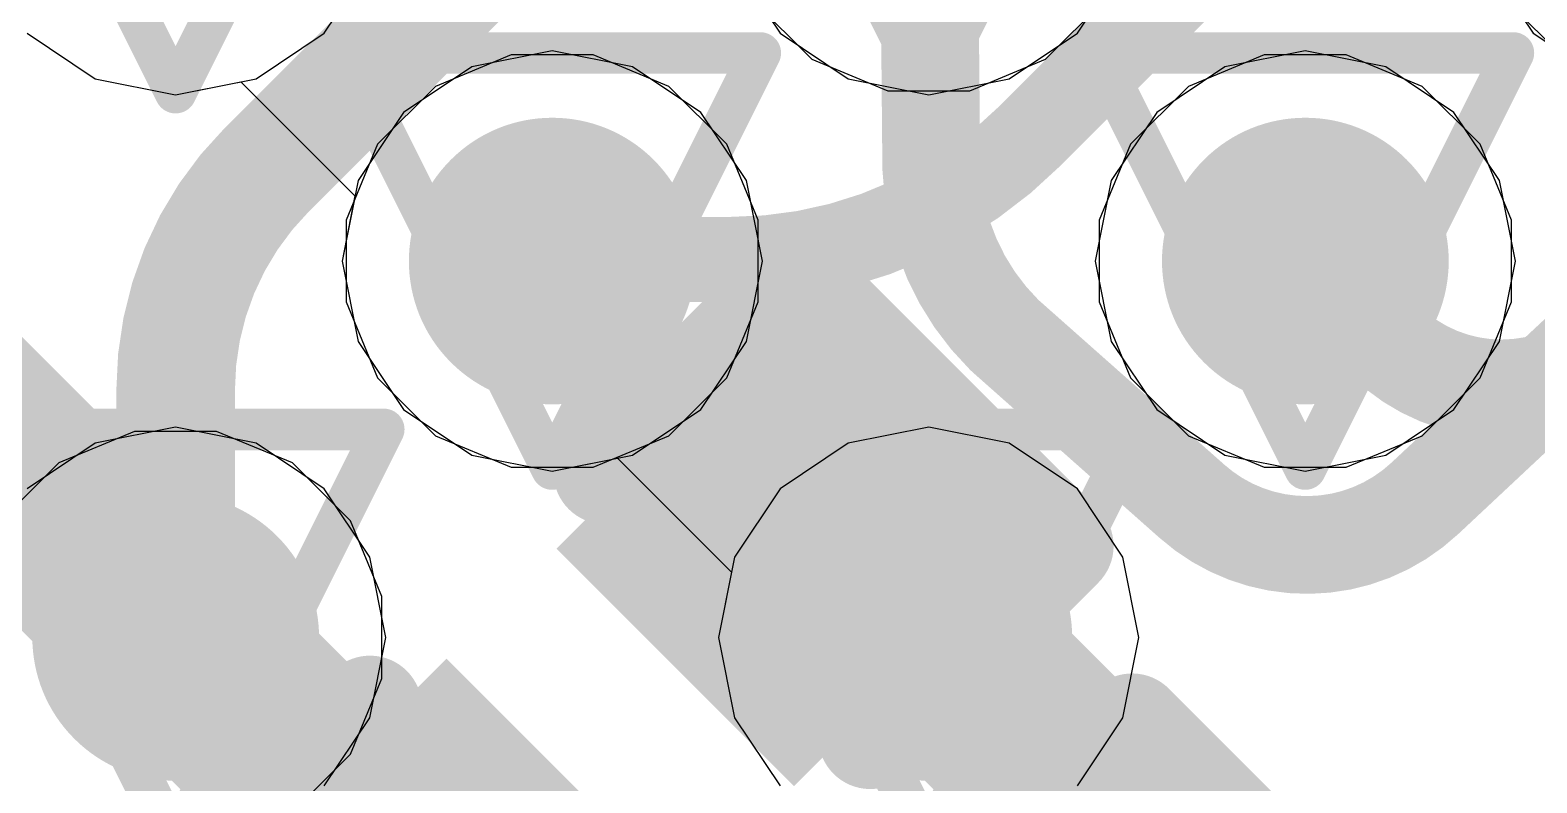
# Model space of a CAD drawing. Header units: inches. Extents: x -6 to 283, y -12 to 154.
# Drawn here: x 58.826 to 60.666, y 9.477 to 10.396 of the extents above; entities that cross this region are included whole.
import ezdxf

# ---------------------------------------------------------------- set-up
doc = ezdxf.new("R2010")
doc.units = ezdxf.units.IN
for name, color, linetype in [('Bottom Layer', 5, 'Continuous'), ('Bottom Overlay', 54, 'Continuous'), ('Bottom Paste', 16, 'Continuous'), ('Bottom Solder', 6, 'Continuous'), ('Drill Drawing', 1, 'Continuous'), ('GND-1', 16, 'Continuous'), ('GND-2', 90, 'Continuous'), ('GND-3', 216, 'Continuous'), ('GND-4', 54, 'Continuous'), ('PWR-1', 156, 'Continuous'), ('PWR-2', 130, 'Continuous'), ('Signal L1', 76, 'Continuous'), ('Signal L2', 6, 'Continuous'), ('Top Layer', 1, 'Continuous'), ('Top Paste', 8, 'Continuous'), ('Top Solder', 216, 'Continuous'), ('Via Holes', 16, 'Continuous')]:
    doc.layers.add(name, color=color, linetype=linetype)

# ---------------------------------------------------------------- blocks, each defined once
blk = doc.blocks.new('BGA_565_15_5_14_4__57')
at = {"layer": 'Top Layer'}
h = blk.add_hatch(color=1, dxfattribs=at)
edge = h.paths.add_edge_path()
edge.add_arc((-5.52500038, 2.9250005), 0.12499848, 0, 360)
h = blk.add_hatch(color=1, dxfattribs=at)
edge = h.paths.add_edge_path()
edge.add_arc((-4.87499914, 2.9250005), 0.12499848, 0, 360)
h = blk.add_hatch(color=1, dxfattribs=at)
edge = h.paths.add_edge_path()
edge.add_arc((-4.87499914, 2.27499926), 0.12499848, 0, 360)
h = blk.add_hatch(color=1, dxfattribs=at)
edge = h.paths.add_edge_path()
edge.add_arc((-4.22500044, 2.27499926), 0.12499848, 0, 360)
at = {"layer": 'Top Paste'}
h = blk.add_hatch(color=8, dxfattribs=at)
edge = h.paths.add_edge_path()
edge.add_arc((-5.52500038, 2.9250005), 0.12499848, 0, 360)
h = blk.add_hatch(color=8, dxfattribs=at)
edge = h.paths.add_edge_path()
edge.add_arc((-4.87499914, 2.9250005), 0.12499848, 0, 360)
h = blk.add_hatch(color=8, dxfattribs=at)
edge = h.paths.add_edge_path()
edge.add_arc((-4.87499914, 2.27499926), 0.12499848, 0, 360)
h = blk.add_hatch(color=8, dxfattribs=at)
edge = h.paths.add_edge_path()
edge.add_arc((-4.22500044, 2.27499926), 0.12499848, 0, 360)
at = {"layer": 'Top Solder'}
h = blk.add_hatch(color=216, dxfattribs=at)
edge = h.paths.add_edge_path()
edge.add_arc((-5.52500038, 2.9250005), 0.17499838, 0, 360)
h = blk.add_hatch(color=216, dxfattribs=at)
edge = h.paths.add_edge_path()
edge.add_arc((-4.87499914, 2.9250005), 0.17499838, 0, 360)
h = blk.add_hatch(color=216, dxfattribs=at)
edge = h.paths.add_edge_path()
edge.add_arc((-4.87499914, 2.27499926), 0.17499838, 0, 360)
h = blk.add_hatch(color=216, dxfattribs=at)
edge = h.paths.add_edge_path()
edge.add_arc((-4.22500044, 2.27499926), 0.17499838, 0, 360)
blk = doc.blocks.new('C___0402_B_371')
at = {"layer": 'Bottom Solder'}
blk.add_hatch(color=6, dxfattribs=at).paths.add_polyline_path([(-0.18130012, 0.37749988), (-0.18130012, -0.37749988), (-0.7584998799999999, -0.37749988), (-0.7584998799999999, 0.37749988)])
at = {"layer": 'Bottom Overlay'}
for points in [[(-0.7874, -0.4064, 0.127, 0.127, 0), (-0.7874, 0.4064, 0.127, 0.127, 0)], [(-0.2794, -0.4064, 0.127, 0.127, 0), (-0.7874, -0.4064, 0.127, 0.127, 0)]]:
    blk.add_lwpolyline(points, format="xyseb", dxfattribs=at)
blk.add_lwpolyline([(-0.8191499999999999, -0.4064, 0.0635, 0.0635, 1), (-0.7556499999999999, -0.4064, 0.0635, 0.0635, 1)], format="xyseb", close=True, dxfattribs=at)
blk.add_lwpolyline([(-0.8191499999999999, -0.4064, 0.0635, 0.0635, 1), (-0.7556499999999999, -0.4064, 0.0635, 0.0635, 1)], format="xyseb", close=True, dxfattribs=at)
blk = doc.blocks.new('CAP_0201_B_377')
at = {"layer": 'Bottom Layer'}
for points in [[(-0.44999656, 0.1499997), (-0.14999716, 0.1499997), (-0.14999716, -0.1499997), (-0.44999656, -0.1499997)], [(0.14999716, 0.1499997), (0.44999656, 0.1499997), (0.44999656, -0.1499997), (0.14999716, -0.1499997)]]:
    blk.add_hatch(color=5, dxfattribs=at).paths.add_polyline_path(points)
at = {"layer": 'Bottom Paste'}
for points in [[(-0.44999656, 0.1499997), (-0.14999716, 0.1499997), (-0.14999716, -0.1499997), (-0.44999656, -0.1499997)], [(0.14999716, 0.1499997), (0.44999656, 0.1499997), (0.44999656, -0.1499997), (0.14999716, -0.1499997)]]:
    blk.add_hatch(color=16, dxfattribs=at).paths.add_polyline_path(points)
at = {"layer": 'Bottom Solder'}
for points in [[(-0.50499772, 0.20500086), (-0.094996, 0.20500086), (-0.094996, -0.20500086), (-0.50499772, -0.20500086)], [(0.094996, 0.20500086), (0.50499772, 0.20500086), (0.50499772, -0.20500086), (0.094996, -0.20500086)]]:
    blk.add_hatch(color=6, dxfattribs=at).paths.add_polyline_path(points)
at = {"layer": 'Bottom Overlay'}
for points in [[(-0.5334, -0.2286, 0.127, 0.127, 0), (-0.5334, 0.2286, 0.127, 0.127, 0)], [(-0.2032, 0.2286, 0.127, 0.127, 0), (-0.5334, 0.2286, 0.127, 0.127, 0)], [(0.5334, 0.2286, 0.127, 0.127, 0), (0.2032, 0.2286, 0.127, 0.127, 0)], [(0.5334, -0.2286, 0.127, 0.127, 0), (0.5334, 0.2286, 0.127, 0.127, 0)], [(-0.2032, -0.2286, 0.127, 0.127, 0), (-0.5334, -0.2286, 0.127, 0.127, 0)], [(0.5334, -0.2286, 0.127, 0.127, 0), (0.2032, -0.2286, 0.127, 0.127, 0)]]:
    blk.add_lwpolyline(points, format="xyseb", dxfattribs=at)
for points in [[(-0.5651499999999999, 0.2286, 0.0635, 0.0635, 1), (-0.5016499999999999, 0.2286, 0.0635, 0.0635, 1)], [(-0.5651499999999999, 0.2286, 0.0635, 0.0635, 1), (-0.5016499999999999, 0.2286, 0.0635, 0.0635, 1)], [(-0.23495, 0.2286, 0.0635, 0.0635, 1), (-0.17145, 0.2286, 0.0635, 0.0635, 1)], [(0.17145, 0.2286, 0.0635, 0.0635, 1), (0.23495, 0.2286, 0.0635, 0.0635, 1)], [(0.5016499999999999, 0.2286, 0.0635, 0.0635, 1), (0.5651499999999999, 0.2286, 0.0635, 0.0635, 1)], [(0.5016499999999999, 0.2286, 0.0635, 0.0635, 1), (0.5651499999999999, 0.2286, 0.0635, 0.0635, 1)], [(-0.5651499999999999, -0.2286, 0.0635, 0.0635, 1), (-0.5016499999999999, -0.2286, 0.0635, 0.0635, 1)], [(-0.5651499999999999, -0.2286, 0.0635, 0.0635, 1), (-0.5016499999999999, -0.2286, 0.0635, 0.0635, 1)], [(-0.23495, -0.2286, 0.0635, 0.0635, 1), (-0.17145, -0.2286, 0.0635, 0.0635, 1)], [(0.17145, -0.2286, 0.0635, 0.0635, 1), (0.23495, -0.2286, 0.0635, 0.0635, 1)], [(0.5016499999999999, -0.2286, 0.0635, 0.0635, 1), (0.5651499999999999, -0.2286, 0.0635, 0.0635, 1)], [(0.5016499999999999, -0.2286, 0.0635, 0.0635, 1), (0.5651499999999999, -0.2286, 0.0635, 0.0635, 1)]]:
    blk.add_lwpolyline(points, format="xyseb", close=True, dxfattribs=at)

msp = doc.modelspace()

# ---------------------------------------------------------------- hatches: boundary and pattern name
at = {"layer": 'Bottom Layer'}
h = msp.add_hatch(color=5, dxfattribs=at)
edge = h.paths.add_edge_path()
edge.add_arc((59.4636352, 10.11446034), 0.1499997, 0, 360)
h = msp.add_hatch(color=5, dxfattribs=at)
edge = h.paths.add_edge_path()
edge.add_arc((60.38287644, 10.11446034), 0.1499997, 0, 360)
h = msp.add_hatch(color=5, dxfattribs=at)
edge = h.paths.add_edge_path()
edge.add_arc((59.00401458, 9.65483972), 0.1499997, 0, 360)
h = msp.add_hatch(color=5, dxfattribs=at)
edge = h.paths.add_edge_path()
edge.add_arc((59.92325836, 9.65483972), 0.1499997, 0, 360)
at = {"layer": 'GND-1'}
h = msp.add_hatch(color=16, dxfattribs=at)
edge = h.paths.add_edge_path()
edge.add_arc((59.4636352, 10.11446034), 0.1499997, 0, 360)
h = msp.add_hatch(color=16, dxfattribs=at)
edge = h.paths.add_edge_path()
edge.add_arc((60.38287644, 10.11446034), 0.1499997, 0, 360)
h = msp.add_hatch(color=16, dxfattribs=at)
edge = h.paths.add_edge_path()
edge.add_arc((59.00401458, 9.65483972), 0.1499997, 0, 360)
h = msp.add_hatch(color=16, dxfattribs=at)
edge = h.paths.add_edge_path()
edge.add_arc((59.92325836, 9.65483972), 0.1499997, 0, 360)
at = {"layer": 'GND-2'}
h = msp.add_hatch(color=90, dxfattribs=at)
edge = h.paths.add_edge_path()
edge.add_arc((59.4636352, 10.11446034), 0.1499997, 0, 360)
h = msp.add_hatch(color=90, dxfattribs=at)
edge = h.paths.add_edge_path()
edge.add_arc((60.38287644, 10.11446034), 0.1499997, 0, 360)
h = msp.add_hatch(color=90, dxfattribs=at)
edge = h.paths.add_edge_path()
edge.add_arc((59.00401458, 9.65483972), 0.1499997, 0, 360)
h = msp.add_hatch(color=90, dxfattribs=at)
edge = h.paths.add_edge_path()
edge.add_arc((59.92325836, 9.65483972), 0.1499997, 0, 360)
at = {"layer": 'GND-3'}
h = msp.add_hatch(color=216, dxfattribs=at)
edge = h.paths.add_edge_path()
edge.add_arc((59.4636352, 10.11446034), 0.1499997, 0, 360)
h = msp.add_hatch(color=216, dxfattribs=at)
edge = h.paths.add_edge_path()
edge.add_arc((60.38287644, 10.11446034), 0.1499997, 0, 360)
h = msp.add_hatch(color=216, dxfattribs=at)
edge = h.paths.add_edge_path()
edge.add_arc((59.00401458, 9.65483972), 0.1499997, 0, 360)
h = msp.add_hatch(color=216, dxfattribs=at)
edge = h.paths.add_edge_path()
edge.add_arc((59.92325836, 9.65483972), 0.1499997, 0, 360)
at = {"layer": 'GND-4'}
h = msp.add_hatch(color=54, dxfattribs=at)
edge = h.paths.add_edge_path()
edge.add_arc((59.4636352, 10.11446034), 0.1499997, 0, 360)
h = msp.add_hatch(color=54, dxfattribs=at)
edge = h.paths.add_edge_path()
edge.add_arc((60.38287644, 10.11446034), 0.1499997, 0, 360)
h = msp.add_hatch(color=54, dxfattribs=at)
edge = h.paths.add_edge_path()
edge.add_arc((59.00401458, 9.65483972), 0.1499997, 0, 360)
h = msp.add_hatch(color=54, dxfattribs=at)
edge = h.paths.add_edge_path()
edge.add_arc((59.92325836, 9.65483972), 0.1499997, 0, 360)
at = {"layer": 'PWR-1'}
h = msp.add_hatch(color=156, dxfattribs=at)
edge = h.paths.add_edge_path()
edge.add_arc((59.4636352, 10.11446034), 0.1499997, 0, 360)
h = msp.add_hatch(color=156, dxfattribs=at)
edge = h.paths.add_edge_path()
edge.add_arc((60.38287644, 10.11446034), 0.1499997, 0, 360)
h = msp.add_hatch(color=156, dxfattribs=at)
edge = h.paths.add_edge_path()
edge.add_arc((59.00401458, 9.65483972), 0.1499997, 0, 360)
h = msp.add_hatch(color=156, dxfattribs=at)
edge = h.paths.add_edge_path()
edge.add_arc((59.92325836, 9.65483972), 0.1499997, 0, 360)
at = {"layer": 'PWR-2'}
h = msp.add_hatch(color=130, dxfattribs=at)
edge = h.paths.add_edge_path()
edge.add_arc((59.4636352, 10.11446034), 0.1499997, 0, 360)
h = msp.add_hatch(color=130, dxfattribs=at)
edge = h.paths.add_edge_path()
edge.add_arc((60.38287644, 10.11446034), 0.1499997, 0, 360)
h = msp.add_hatch(color=130, dxfattribs=at)
edge = h.paths.add_edge_path()
edge.add_arc((59.00401458, 9.65483972), 0.1499997, 0, 360)
h = msp.add_hatch(color=130, dxfattribs=at)
edge = h.paths.add_edge_path()
edge.add_arc((59.92325836, 9.65483972), 0.1499997, 0, 360)
at = {"layer": 'Signal L1'}
h = msp.add_hatch(color=76, dxfattribs=at)
edge = h.paths.add_edge_path()
edge.add_arc((59.4636352, 10.11446034), 0.1499997, 0, 360)
h = msp.add_hatch(color=76, dxfattribs=at)
edge = h.paths.add_edge_path()
edge.add_arc((60.38287644, 10.11446034), 0.1499997, 0, 360)
h = msp.add_hatch(color=76, dxfattribs=at)
edge = h.paths.add_edge_path()
edge.add_arc((59.00401458, 9.65483972), 0.1499997, 0, 360)
h = msp.add_hatch(color=76, dxfattribs=at)
edge = h.paths.add_edge_path()
edge.add_arc((59.92325836, 9.65483972), 0.1499997, 0, 360)
at = {"layer": 'Signal L2'}
h = msp.add_hatch(color=6, dxfattribs=at)
edge = h.paths.add_edge_path()
edge.add_arc((59.4636352, 10.11446034), 0.1499997, 0, 360)
h = msp.add_hatch(color=6, dxfattribs=at)
edge = h.paths.add_edge_path()
edge.add_arc((60.38287644, 10.11446034), 0.1499997, 0, 360)
h = msp.add_hatch(color=6, dxfattribs=at)
edge = h.paths.add_edge_path()
edge.add_arc((59.00401458, 9.65483972), 0.1499997, 0, 360)
h = msp.add_hatch(color=6, dxfattribs=at)
edge = h.paths.add_edge_path()
edge.add_arc((59.92325836, 9.65483972), 0.1499997, 0, 360)
at = {"layer": 'Top Layer'}
h = msp.add_hatch(color=1, dxfattribs=at)
edge = h.paths.add_edge_path()
edge.add_arc((59.4636352, 10.11446034), 0.1499997, 0, 360)
h = msp.add_hatch(color=1, dxfattribs=at)
edge = h.paths.add_edge_path()
edge.add_arc((60.38287644, 10.11446034), 0.1499997, 0, 360)
h = msp.add_hatch(color=1, dxfattribs=at)
edge = h.paths.add_edge_path()
edge.add_arc((59.00401458, 9.65483972), 0.1499997, 0, 360)
h = msp.add_hatch(color=1, dxfattribs=at)
edge = h.paths.add_edge_path()
edge.add_arc((59.92325836, 9.65483972), 0.1499997, 0, 360)
at = {"layer": 'Via Holes'}
h = msp.add_hatch(color=7, dxfattribs=at)
edge = h.paths.add_edge_path()
edge.add_arc((59.4636352, 10.11446034), 0.07499858, 0, 360)
h = msp.add_hatch(color=7, dxfattribs=at)
edge = h.paths.add_edge_path()
edge.add_arc((60.38287644, 10.11446034), 0.07499858, 0, 360)
h = msp.add_hatch(color=7, dxfattribs=at)
edge = h.paths.add_edge_path()
edge.add_arc((59.00401458, 9.65483972), 0.07499858, 0, 360)
h = msp.add_hatch(color=7, dxfattribs=at)
edge = h.paths.add_edge_path()
edge.add_arc((59.92325836, 9.65483972), 0.07499858, 0, 360)

# ---------------------------------------------------------------- linework, layer by layer
at = {"layer": 'Bottom Layer'}
for points in [[(59.11562726, 10.22625336, 0.14478, 0.14478, 0), (60.3101029, 11.420729, 0.14478, 0.14478, 0)], [(60.04738816, 10.2677468, 0.10414, 0.10414, 0), (60.74404666, 10.9644053, 0.10414, 0.10414, 0)], [(60.04738816, 10.2677468, 0.10414, 0.10414, -0.198912367379658), (59.68182881999999, 10.11632724, 0.10414, 0.10414, 0)], [(59.00403489999999, 9.95684572, 0.14478, 0.14478, -0.1987644589970463), (59.11547486, 10.22610096, 0.14478, 0.14478, 0)], [(59.11547486, 10.22610096, 0.14478, 0.14478, 0), (59.11562726, 10.22625336, 0.14478, 0.14478, 0)], [(59.11547486, 10.22610096, 0.14478, 0.14478, -0.0001414213649991803), (59.11562726, 10.22625336, 0.14478, 0.14478, 0)], [(59.4636352, 10.11446034, 0.10414, 0.10414, 0), (59.4655021, 10.11632724, 0.10414, 0.10414, 0)], [(59.4655021, 10.11632724, 0.10414, 0.10414, 0), (59.68182881999999, 10.11632724, 0.10414, 0.10414, 0)], [(59.00403489999999, 9.675180039999999, 0.14478, 0.14478, 0), (59.00403489999999, 9.95684572, 0.14478, 0.14478, 0)], [(59.00403489999999, 9.65486004, 0.2032, 0.2032, 0), (59.42886005999999, 9.23003488, 0.2032, 0.2032, 0)]]:
    msp.add_lwpolyline(points, format="xyseb", dxfattribs=at)
for points in [[(60.02135315999999, 10.2677468, 0.05207, 0.05207, 1), (60.07342316, 10.2677468, 0.05207, 0.05207, 1)], [(60.02135315999999, 10.2677468, 0.05207, 0.05207, 1), (60.07342316, 10.2677468, 0.05207, 0.05207, 1)], [(59.07927985999999, 10.22610096, 0.07239, 0.07239, 1), (59.15166985999999, 10.22610096, 0.07239, 0.07239, 1)], [(59.07927985999999, 10.22610096, 0.07239, 0.07239, 1), (59.15166985999999, 10.22610096, 0.07239, 0.07239, 1)], [(59.07927985999999, 10.22610096, 0.07239, 0.07239, 1), (59.15166985999999, 10.22610096, 0.07239, 0.07239, 1)], [(59.07943225999999, 10.22625336, 0.07239, 0.07239, 1), (59.15182225999999, 10.22625336, 0.07239, 0.07239, 1)], [(59.07943225999999, 10.22625336, 0.07239, 0.07239, 1), (59.15182225999999, 10.22625336, 0.07239, 0.07239, 1)], [(59.07943225999999, 10.22625336, 0.07239, 0.07239, 1), (59.15182225999999, 10.22625336, 0.07239, 0.07239, 1)], [(59.43760019999999, 10.11446034, 0.05207, 0.05207, 1), (59.48967019999999, 10.11446034, 0.05207, 0.05207, 1)], [(59.43946709999999, 10.11632724, 0.05207, 0.05207, 1), (59.4915371, 10.11632724, 0.05207, 0.05207, 1)], [(59.43946709999999, 10.11632724, 0.05207, 0.05207, 1), (59.4915371, 10.11632724, 0.05207, 0.05207, 1)], [(59.65579382, 10.11632724, 0.05207, 0.05207, 1), (59.70786382, 10.11632724, 0.05207, 0.05207, 1)], [(59.65579382, 10.11632724, 0.05207, 0.05207, 1), (59.70786382, 10.11632724, 0.05207, 0.05207, 1)], [(58.9678399, 9.95684572, 0.07239, 0.07239, 1), (59.0402299, 9.95684572, 0.07239, 0.07239, 1)], [(58.9678399, 9.95684572, 0.07239, 0.07239, 1), (59.0402299, 9.95684572, 0.07239, 0.07239, 1)], [(58.9532349, 9.65486004, 0.1016, 0.1016, 1), (59.0548349, 9.65486004, 0.1016, 0.1016, 1)], [(58.9678399, 9.675180039999999, 0.07239, 0.07239, 1), (59.0402299, 9.675180039999999, 0.07239, 0.07239, 1)]]:
    msp.add_lwpolyline(points, format="xyseb", close=True, dxfattribs=at)
at = {"layer": 'Drill Drawing'}
for points in [[(58.75001458, 10.82808096, 0.0508, 0.0508, 0), (59.00401458, 10.32008096, 0.0508, 0.0508, 0)], [(59.00401458, 10.32008096, 0.0508, 0.0508, 0), (59.25801458, 10.82808096, 0.0508, 0.0508, 0)], [(59.66925582, 10.82808096, 0.0508, 0.0508, 0), (59.92325582, 10.32008096, 0.0508, 0.0508, 0)], [(59.92325582, 10.32008096, 0.0508, 0.0508, 0), (60.17725582, 10.82808096, 0.0508, 0.0508, 0)], [(59.20963519999999, 10.36846034, 0.0508, 0.0508, 0), (59.71763519999999, 10.36846034, 0.0508, 0.0508, 0)], [(59.20963519999999, 10.36846034, 0.0508, 0.0508, 0), (59.4636352, 9.86046034, 0.0508, 0.0508, 0)], [(59.4636352, 9.86046034, 0.0508, 0.0508, 0), (59.71763519999999, 10.36846034, 0.0508, 0.0508, 0)], [(60.12887644, 10.36846034, 0.0508, 0.0508, 0), (60.63687644, 10.36846034, 0.0508, 0.0508, 0)], [(60.12887644, 10.36846034, 0.0508, 0.0508, 0), (60.38287644, 9.86046034, 0.0508, 0.0508, 0)], [(60.38287644, 9.86046034, 0.0508, 0.0508, 0), (60.63687644, 10.36846034, 0.0508, 0.0508, 0)], [(58.75001458, 9.90883972, 0.0508, 0.0508, 0), (59.25801458, 9.90883972, 0.0508, 0.0508, 0)], [(58.75001458, 9.90883972, 0.0508, 0.0508, 0), (59.00401458, 9.400839719999999, 0.0508, 0.0508, 0)], [(59.00401458, 9.400839719999999, 0.0508, 0.0508, 0), (59.25801458, 9.90883972, 0.0508, 0.0508, 0)], [(59.66925835999999, 9.90883972, 0.0508, 0.0508, 0), (60.17725835999999, 9.90883972, 0.0508, 0.0508, 0)], [(59.66925835999999, 9.90883972, 0.0508, 0.0508, 0), (59.92325836, 9.400839719999999, 0.0508, 0.0508, 0)], [(59.92325836, 9.400839719999999, 0.0508, 0.0508, 0), (60.17725835999999, 9.90883972, 0.0508, 0.0508, 0)]]:
    msp.add_lwpolyline(points, format="xyseb", dxfattribs=at)
for points in [[(59.1969352, 10.36846034, 0.0254, 0.0254, 1), (59.2223352, 10.36846034, 0.0254, 0.0254, 1)], [(59.1969352, 10.36846034, 0.0254, 0.0254, 1), (59.2223352, 10.36846034, 0.0254, 0.0254, 1)], [(59.7049352, 10.36846034, 0.0254, 0.0254, 1), (59.7303352, 10.36846034, 0.0254, 0.0254, 1)], [(59.7049352, 10.36846034, 0.0254, 0.0254, 1), (59.7303352, 10.36846034, 0.0254, 0.0254, 1)], [(60.11617644, 10.36846034, 0.0254, 0.0254, 1), (60.14157643999999, 10.36846034, 0.0254, 0.0254, 1)], [(60.11617644, 10.36846034, 0.0254, 0.0254, 1), (60.14157643999999, 10.36846034, 0.0254, 0.0254, 1)], [(60.62417644, 10.36846034, 0.0254, 0.0254, 1), (60.64957643999999, 10.36846034, 0.0254, 0.0254, 1)], [(60.62417644, 10.36846034, 0.0254, 0.0254, 1), (60.64957643999999, 10.36846034, 0.0254, 0.0254, 1)], [(58.99131458, 10.32008096, 0.0254, 0.0254, 1), (59.01671458, 10.32008096, 0.0254, 0.0254, 1)], [(58.99131458, 10.32008096, 0.0254, 0.0254, 1), (59.01671458, 10.32008096, 0.0254, 0.0254, 1)], [(59.91055582, 10.32008096, 0.0254, 0.0254, 1), (59.93595582, 10.32008096, 0.0254, 0.0254, 1)], [(59.91055582, 10.32008096, 0.0254, 0.0254, 1), (59.93595582, 10.32008096, 0.0254, 0.0254, 1)], [(59.24531458, 9.90883972, 0.0254, 0.0254, 1), (59.27071458, 9.90883972, 0.0254, 0.0254, 1)], [(59.24531458, 9.90883972, 0.0254, 0.0254, 1), (59.27071458, 9.90883972, 0.0254, 0.0254, 1)], [(59.65655836, 9.90883972, 0.0254, 0.0254, 1), (59.68195836, 9.90883972, 0.0254, 0.0254, 1)], [(59.65655836, 9.90883972, 0.0254, 0.0254, 1), (59.68195836, 9.90883972, 0.0254, 0.0254, 1)], [(60.16455836, 9.90883972, 0.0254, 0.0254, 1), (60.18995836, 9.90883972, 0.0254, 0.0254, 1)], [(60.16455836, 9.90883972, 0.0254, 0.0254, 1), (60.18995836, 9.90883972, 0.0254, 0.0254, 1)], [(59.4509352, 9.86046034, 0.0254, 0.0254, 1), (59.47633519999999, 9.86046034, 0.0254, 0.0254, 1)], [(59.4509352, 9.86046034, 0.0254, 0.0254, 1), (59.47633519999999, 9.86046034, 0.0254, 0.0254, 1)], [(60.37017644, 9.86046034, 0.0254, 0.0254, 1), (60.39557644, 9.86046034, 0.0254, 0.0254, 1)], [(60.37017644, 9.86046034, 0.0254, 0.0254, 1), (60.39557644, 9.86046034, 0.0254, 0.0254, 1)]]:
    msp.add_lwpolyline(points, format="xyseb", close=True, dxfattribs=at)
at = {"layer": 'GND-1'}
for p, q in [((59.70995932, 10.43156156), (59.78073642, 10.36078446)), ((60.06577521999999, 10.36078446), (60.13655231999999, 10.43156156)), ((60.62920055999999, 10.43156156), (60.69997765999999, 10.36078446)), ((59.41358958, 10.36606004), (59.32111579999999, 10.32775684)), ((59.51368082, 10.36606004), (59.41358958, 10.36606004)), ((59.6061546, 10.32775684), (59.51368082, 10.36606004)), ((59.78073642, 10.36078446), (59.87321019999999, 10.32248126)), ((59.97330144, 10.32248126), (60.06577521999999, 10.36078446)), ((60.33283082, 10.36606004), (60.24035703999999, 10.32775684)), ((60.43292206, 10.36606004), (60.33283082, 10.36606004)), ((60.52539583999999, 10.32775684), (60.43292206, 10.36606004)), ((59.32111579999999, 10.32775684), (59.25033869999999, 10.25697974)), ((59.6769317, 10.25697974), (59.6061546, 10.32775684)), ((59.87321019999999, 10.32248126), (59.97330144, 10.32248126)), ((60.24035703999999, 10.32775684), (60.16957993999999, 10.25697974)), ((60.59617294, 10.25697974), (60.52539583999999, 10.32775684)), ((59.25033869999999, 10.25697974), (59.2120355, 10.16450596)), ((59.7152349, 10.16450596), (59.6769317, 10.25697974)), ((60.16957993999999, 10.25697974), (60.13127674, 10.16450596)), ((60.63447613999999, 10.16450596), (60.59617294, 10.25697974)), ((59.2120355, 10.16450596), (59.2120355, 10.06441472)), ((59.7152349, 10.06441472), (59.7152349, 10.16450596)), ((60.13127674, 10.16450596), (60.13127674, 10.06441472)), ((60.63447613999999, 10.06441472), (60.63447613999999, 10.16450596)), ((59.2120355, 10.06441472), (59.25033869999999, 9.97194094)), ((59.6769317, 9.97194094), (59.7152349, 10.06441472)), ((60.13127674, 10.06441472), (60.16957993999999, 9.97194094)), ((60.59617294, 9.97194094), (60.63447613999999, 10.06441472)), ((59.25033869999999, 9.97194094), (59.32111579999999, 9.901163839999999)), ((59.6061546, 9.901163839999999), (59.6769317, 9.97194094)), ((60.16957993999999, 9.97194094), (60.24035703999999, 9.901163839999999)), ((60.52539583999999, 9.901163839999999), (60.59617294, 9.97194094)), ((58.95396896, 9.90643942), (58.86149517999999, 9.86813622)), ((59.0540602, 9.90643942), (58.95396896, 9.90643942)), ((59.14653397999999, 9.86813622), (59.0540602, 9.90643942)), ((59.32111579999999, 9.901163839999999), (59.41358958, 9.862860640000001)), ((59.51368082, 9.862860640000001), (59.6061546, 9.901163839999999)), ((60.24035703999999, 9.901163839999999), (60.33283082, 9.862860640000001)), ((60.43292206, 9.862860640000001), (60.52539583999999, 9.901163839999999)), ((58.86149517999999, 9.86813622), (58.79071807999999, 9.79735912)), ((59.21731107999999, 9.79735912), (59.14653397999999, 9.86813622)), ((59.41358958, 9.862860640000001), (59.51368082, 9.862860640000001)), ((60.33283082, 9.862860640000001), (60.43292206, 9.862860640000001)), ((59.25561427999999, 9.704885339999999), (59.21731107999999, 9.79735912)), ((59.25561427999999, 9.6047941), (59.25561427999999, 9.704885339999999)), ((59.21731107999999, 9.51232032), (59.25561427999999, 9.6047941)), ((59.14653397999999, 9.44154322), (59.21731107999999, 9.51232032))]:
    msp.add_line(p, q, dxfattribs=at)
at = {"layer": 'GND-2'}
for p, q in [((59.70995932, 10.43156156), (59.78073642, 10.36078446)), ((60.06577521999999, 10.36078446), (60.13655231999999, 10.43156156)), ((60.62920055999999, 10.43156156), (60.69997765999999, 10.36078446)), ((59.41358958, 10.36606004), (59.32111579999999, 10.32775684)), ((59.51368082, 10.36606004), (59.41358958, 10.36606004)), ((59.6061546, 10.32775684), (59.51368082, 10.36606004)), ((59.78073642, 10.36078446), (59.87321019999999, 10.32248126)), ((59.97330144, 10.32248126), (60.06577521999999, 10.36078446)), ((60.33283082, 10.36606004), (60.24035703999999, 10.32775684)), ((60.43292206, 10.36606004), (60.33283082, 10.36606004)), ((60.52539583999999, 10.32775684), (60.43292206, 10.36606004)), ((59.32111579999999, 10.32775684), (59.25033869999999, 10.25697974)), ((59.6769317, 10.25697974), (59.6061546, 10.32775684)), ((59.87321019999999, 10.32248126), (59.97330144, 10.32248126)), ((60.24035703999999, 10.32775684), (60.16957993999999, 10.25697974)), ((60.59617294, 10.25697974), (60.52539583999999, 10.32775684)), ((59.25033869999999, 10.25697974), (59.2120355, 10.16450596)), ((59.7152349, 10.16450596), (59.6769317, 10.25697974)), ((60.16957993999999, 10.25697974), (60.13127674, 10.16450596)), ((60.63447613999999, 10.16450596), (60.59617294, 10.25697974)), ((59.2120355, 10.16450596), (59.2120355, 10.06441472)), ((59.7152349, 10.06441472), (59.7152349, 10.16450596)), ((60.13127674, 10.16450596), (60.13127674, 10.06441472)), ((60.63447613999999, 10.06441472), (60.63447613999999, 10.16450596)), ((59.2120355, 10.06441472), (59.25033869999999, 9.97194094)), ((59.6769317, 9.97194094), (59.7152349, 10.06441472)), ((60.13127674, 10.06441472), (60.16957993999999, 9.97194094)), ((60.59617294, 9.97194094), (60.63447613999999, 10.06441472)), ((59.25033869999999, 9.97194094), (59.32111579999999, 9.901163839999999)), ((59.6061546, 9.901163839999999), (59.6769317, 9.97194094)), ((60.16957993999999, 9.97194094), (60.24035703999999, 9.901163839999999)), ((60.52539583999999, 9.901163839999999), (60.59617294, 9.97194094)), ((58.95396896, 9.90643942), (58.86149517999999, 9.86813622)), ((59.0540602, 9.90643942), (58.95396896, 9.90643942)), ((59.14653397999999, 9.86813622), (59.0540602, 9.90643942)), ((59.32111579999999, 9.901163839999999), (59.41358958, 9.862860640000001)), ((59.51368082, 9.862860640000001), (59.6061546, 9.901163839999999)), ((60.24035703999999, 9.901163839999999), (60.33283082, 9.862860640000001)), ((60.43292206, 9.862860640000001), (60.52539583999999, 9.901163839999999)), ((58.86149517999999, 9.86813622), (58.79071807999999, 9.79735912)), ((59.21731107999999, 9.79735912), (59.14653397999999, 9.86813622)), ((59.41358958, 9.862860640000001), (59.51368082, 9.862860640000001)), ((60.33283082, 9.862860640000001), (60.43292206, 9.862860640000001)), ((59.25561427999999, 9.704885339999999), (59.21731107999999, 9.79735912)), ((59.25561427999999, 9.6047941), (59.25561427999999, 9.704885339999999)), ((59.21731107999999, 9.51232032), (59.25561427999999, 9.6047941)), ((59.14653397999999, 9.44154322), (59.21731107999999, 9.51232032))]:
    msp.add_line(p, q, dxfattribs=at)
at = {"layer": 'GND-3'}
for p, q in [((59.70995932, 10.43156156), (59.78073642, 10.36078446)), ((60.06577521999999, 10.36078446), (60.13655231999999, 10.43156156)), ((60.62920055999999, 10.43156156), (60.69997765999999, 10.36078446)), ((59.41358958, 10.36606004), (59.32111579999999, 10.32775684)), ((59.51368082, 10.36606004), (59.41358958, 10.36606004)), ((59.6061546, 10.32775684), (59.51368082, 10.36606004)), ((59.78073642, 10.36078446), (59.87321019999999, 10.32248126)), ((59.97330144, 10.32248126), (60.06577521999999, 10.36078446)), ((60.33283082, 10.36606004), (60.24035703999999, 10.32775684)), ((60.43292206, 10.36606004), (60.33283082, 10.36606004)), ((60.52539583999999, 10.32775684), (60.43292206, 10.36606004)), ((59.32111579999999, 10.32775684), (59.25033869999999, 10.25697974)), ((59.6769317, 10.25697974), (59.6061546, 10.32775684)), ((59.87321019999999, 10.32248126), (59.97330144, 10.32248126)), ((60.24035703999999, 10.32775684), (60.16957993999999, 10.25697974)), ((60.59617294, 10.25697974), (60.52539583999999, 10.32775684)), ((59.25033869999999, 10.25697974), (59.2120355, 10.16450596)), ((59.7152349, 10.16450596), (59.6769317, 10.25697974)), ((60.16957993999999, 10.25697974), (60.13127674, 10.16450596)), ((60.63447613999999, 10.16450596), (60.59617294, 10.25697974)), ((59.2120355, 10.16450596), (59.2120355, 10.06441472)), ((59.7152349, 10.06441472), (59.7152349, 10.16450596)), ((60.13127674, 10.16450596), (60.13127674, 10.06441472)), ((60.63447613999999, 10.06441472), (60.63447613999999, 10.16450596)), ((59.2120355, 10.06441472), (59.25033869999999, 9.97194094)), ((59.6769317, 9.97194094), (59.7152349, 10.06441472)), ((60.13127674, 10.06441472), (60.16957993999999, 9.97194094)), ((60.59617294, 9.97194094), (60.63447613999999, 10.06441472)), ((59.25033869999999, 9.97194094), (59.32111579999999, 9.901163839999999)), ((59.6061546, 9.901163839999999), (59.6769317, 9.97194094)), ((60.16957993999999, 9.97194094), (60.24035703999999, 9.901163839999999)), ((60.52539583999999, 9.901163839999999), (60.59617294, 9.97194094)), ((58.95396896, 9.90643942), (58.86149517999999, 9.86813622)), ((59.0540602, 9.90643942), (58.95396896, 9.90643942)), ((59.14653397999999, 9.86813622), (59.0540602, 9.90643942)), ((59.32111579999999, 9.901163839999999), (59.41358958, 9.862860640000001)), ((59.51368082, 9.862860640000001), (59.6061546, 9.901163839999999)), ((60.24035703999999, 9.901163839999999), (60.33283082, 9.862860640000001)), ((60.43292206, 9.862860640000001), (60.52539583999999, 9.901163839999999)), ((58.86149517999999, 9.86813622), (58.79071807999999, 9.79735912)), ((59.21731107999999, 9.79735912), (59.14653397999999, 9.86813622)), ((59.41358958, 9.862860640000001), (59.51368082, 9.862860640000001)), ((60.33283082, 9.862860640000001), (60.43292206, 9.862860640000001)), ((59.25561427999999, 9.704885339999999), (59.21731107999999, 9.79735912)), ((59.25561427999999, 9.6047941), (59.25561427999999, 9.704885339999999)), ((59.21731107999999, 9.51232032), (59.25561427999999, 9.6047941)), ((59.14653397999999, 9.44154322), (59.21731107999999, 9.51232032))]:
    msp.add_line(p, q, dxfattribs=at)
at = {"layer": 'GND-4'}
for p, q in [((59.70995932, 10.43156156), (59.78073642, 10.36078446)), ((60.06577521999999, 10.36078446), (60.13655231999999, 10.43156156)), ((60.62920055999999, 10.43156156), (60.69997765999999, 10.36078446)), ((59.41358958, 10.36606004), (59.32111579999999, 10.32775684)), ((59.51368082, 10.36606004), (59.41358958, 10.36606004)), ((59.6061546, 10.32775684), (59.51368082, 10.36606004)), ((59.78073642, 10.36078446), (59.87321019999999, 10.32248126)), ((59.97330144, 10.32248126), (60.06577521999999, 10.36078446)), ((60.33283082, 10.36606004), (60.24035703999999, 10.32775684)), ((60.43292206, 10.36606004), (60.33283082, 10.36606004)), ((60.52539583999999, 10.32775684), (60.43292206, 10.36606004)), ((59.32111579999999, 10.32775684), (59.25033869999999, 10.25697974)), ((59.6769317, 10.25697974), (59.6061546, 10.32775684)), ((59.87321019999999, 10.32248126), (59.97330144, 10.32248126)), ((60.24035703999999, 10.32775684), (60.16957993999999, 10.25697974)), ((60.59617294, 10.25697974), (60.52539583999999, 10.32775684)), ((59.25033869999999, 10.25697974), (59.2120355, 10.16450596)), ((59.7152349, 10.16450596), (59.6769317, 10.25697974)), ((60.16957993999999, 10.25697974), (60.13127674, 10.16450596)), ((60.63447613999999, 10.16450596), (60.59617294, 10.25697974)), ((59.2120355, 10.16450596), (59.2120355, 10.06441472)), ((59.7152349, 10.06441472), (59.7152349, 10.16450596)), ((60.13127674, 10.16450596), (60.13127674, 10.06441472)), ((60.63447613999999, 10.06441472), (60.63447613999999, 10.16450596)), ((59.2120355, 10.06441472), (59.25033869999999, 9.97194094)), ((59.6769317, 9.97194094), (59.7152349, 10.06441472)), ((60.13127674, 10.06441472), (60.16957993999999, 9.97194094)), ((60.59617294, 9.97194094), (60.63447613999999, 10.06441472)), ((59.25033869999999, 9.97194094), (59.32111579999999, 9.901163839999999)), ((59.6061546, 9.901163839999999), (59.6769317, 9.97194094)), ((60.16957993999999, 9.97194094), (60.24035703999999, 9.901163839999999)), ((60.52539583999999, 9.901163839999999), (60.59617294, 9.97194094)), ((58.95396896, 9.90643942), (58.86149517999999, 9.86813622)), ((59.0540602, 9.90643942), (58.95396896, 9.90643942)), ((59.14653397999999, 9.86813622), (59.0540602, 9.90643942)), ((59.32111579999999, 9.901163839999999), (59.41358958, 9.862860640000001)), ((59.51368082, 9.862860640000001), (59.6061546, 9.901163839999999)), ((60.24035703999999, 9.901163839999999), (60.33283082, 9.862860640000001)), ((60.43292206, 9.862860640000001), (60.52539583999999, 9.901163839999999)), ((58.86149517999999, 9.86813622), (58.79071807999999, 9.79735912)), ((59.21731107999999, 9.79735912), (59.14653397999999, 9.86813622)), ((59.41358958, 9.862860640000001), (59.51368082, 9.862860640000001)), ((60.33283082, 9.862860640000001), (60.43292206, 9.862860640000001)), ((59.25561427999999, 9.704885339999999), (59.21731107999999, 9.79735912)), ((59.25561427999999, 9.6047941), (59.25561427999999, 9.704885339999999)), ((59.21731107999999, 9.51232032), (59.25561427999999, 9.6047941)), ((59.14653397999999, 9.44154322), (59.21731107999999, 9.51232032))]:
    msp.add_line(p, q, dxfattribs=at)
at = {"layer": 'PWR-1'}
for p, q in [((59.18540867999999, 10.39268686), (59.24101690000001, 10.4759125)), ((59.68625349999999, 10.4759125), (59.74186172, 10.39268686)), ((60.10464992, 10.39268686), (60.16025814, 10.4759125)), ((60.60549474, 10.4759125), (60.66110296, 10.39268686)), ((58.82262048, 10.39268686), (58.90584611999999, 10.33707864)), ((59.10218303999999, 10.33707864), (59.18540867999999, 10.39268686)), ((59.74186172, 10.39268686), (59.82508735999999, 10.33707864)), ((60.02142428, 10.33707864), (60.10464992, 10.39268686)), ((60.66110296, 10.39268686), (60.7443286, 10.33707864)), ((59.4636352, 10.37099018), (59.36546674, 10.35146266)), ((59.56180366, 10.35146266), (59.4636352, 10.37099018)), ((60.38287644, 10.37099018), (60.28470797999999, 10.35146266)), ((60.48104489999999, 10.35146266), (60.38287644, 10.37099018)), ((58.90584611999999, 10.33707864), (59.00401458, 10.31755112)), ((59.00401458, 10.31755112), (59.10218303999999, 10.33707864)), ((59.36546674, 10.35146266), (59.2822411, 10.29585444)), ((59.6450293, 10.29585444), (59.56180366, 10.35146266)), ((59.82508735999999, 10.33707864), (59.92325582, 10.31755112)), ((59.92325582, 10.31755112), (60.02142428, 10.33707864)), ((60.28470797999999, 10.35146266), (60.20148234, 10.29585444)), ((60.56427054, 10.29585444), (60.48104489999999, 10.35146266)), ((59.2822411, 10.29585444), (59.22663288, 10.2126288)), ((59.70063751999999, 10.2126288), (59.6450293, 10.29585444)), ((60.20148234, 10.29585444), (60.14587411999999, 10.2126288)), ((60.61987876, 10.2126288), (60.56427054, 10.29585444)), ((59.22663288, 10.2126288), (59.20710535999999, 10.11446034)), ((59.72016503999999, 10.11446034), (59.70063751999999, 10.2126288)), ((60.14587411999999, 10.2126288), (60.1263466, 10.11446034)), ((60.63940628, 10.11446034), (60.61987876, 10.2126288)), ((59.20710535999999, 10.11446034), (59.22663288, 10.01629188)), ((59.70063751999999, 10.01629188), (59.72016503999999, 10.11446034)), ((60.1263466, 10.11446034), (60.14587411999999, 10.01629188)), ((60.61987876, 10.01629188), (60.63940628, 10.11446034)), ((59.22663288, 10.01629188), (59.2822411, 9.93306624)), ((59.6450293, 9.93306624), (59.70063751999999, 10.01629188)), ((60.14587411999999, 10.01629188), (60.20148234, 9.93306624)), ((60.56427054, 9.93306624), (60.61987876, 10.01629188)), ((59.2822411, 9.93306624), (59.36546674, 9.877458019999999)), ((59.56180366, 9.877458019999999), (59.6450293, 9.93306624)), ((60.20148234, 9.93306624), (60.28470797999999, 9.877458019999999)), ((60.48104489999999, 9.877458019999999), (60.56427054, 9.93306624)), ((59.92325836, 9.911369559999999), (59.8250899, 9.89184204)), ((60.02142681999999, 9.89184204), (59.92325836, 9.911369559999999)), ((59.36546674, 9.877458019999999), (59.4636352, 9.8579305)), ((59.4636352, 9.8579305), (59.56180366, 9.877458019999999)), ((59.8250899, 9.89184204), (59.74186426, 9.83623382)), ((60.10465246, 9.83623382), (60.02142681999999, 9.89184204)), ((60.28470797999999, 9.877458019999999), (60.38287644, 9.8579305)), ((60.38287644, 9.8579305), (60.48104489999999, 9.877458019999999)), ((59.74186426, 9.83623382), (59.68625604, 9.75300818)), ((60.16026067999999, 9.75300818), (60.10465246, 9.83623382)), ((59.68625604, 9.75300818), (59.66672851999999, 9.65483972)), ((60.17978819999999, 9.65483972), (60.16026067999999, 9.75300818)), ((59.66672851999999, 9.65483972), (59.68625604, 9.55667126)), ((60.16026067999999, 9.55667126), (60.17978819999999, 9.65483972)), ((59.68625604, 9.55667126), (59.74186426, 9.47344562)), ((60.10465246, 9.47344562), (60.16026067999999, 9.55667126))]:
    msp.add_line(p, q, dxfattribs=at)
at = {"layer": 'PWR-2'}
for p, q in [((59.18540867999999, 10.39268686), (59.24101690000001, 10.4759125)), ((59.68625349999999, 10.4759125), (59.74186172, 10.39268686)), ((60.10464992, 10.39268686), (60.16025814, 10.4759125)), ((60.60549474, 10.4759125), (60.66110296, 10.39268686)), ((58.82262048, 10.39268686), (58.90584611999999, 10.33707864)), ((59.10218303999999, 10.33707864), (59.18540867999999, 10.39268686)), ((59.74186172, 10.39268686), (59.82508735999999, 10.33707864)), ((60.02142428, 10.33707864), (60.10464992, 10.39268686)), ((60.66110296, 10.39268686), (60.7443286, 10.33707864)), ((59.4636352, 10.37099018), (59.36546674, 10.35146266)), ((59.56180366, 10.35146266), (59.4636352, 10.37099018)), ((60.38287644, 10.37099018), (60.28470797999999, 10.35146266)), ((60.48104489999999, 10.35146266), (60.38287644, 10.37099018)), ((58.90584611999999, 10.33707864), (59.00401458, 10.31755112)), ((59.00401458, 10.31755112), (59.10218303999999, 10.33707864)), ((59.36546674, 10.35146266), (59.2822411, 10.29585444)), ((59.6450293, 10.29585444), (59.56180366, 10.35146266)), ((59.82508735999999, 10.33707864), (59.92325582, 10.31755112)), ((59.92325582, 10.31755112), (60.02142428, 10.33707864)), ((60.28470797999999, 10.35146266), (60.20148234, 10.29585444)), ((60.56427054, 10.29585444), (60.48104489999999, 10.35146266)), ((59.2822411, 10.29585444), (59.22663288, 10.2126288)), ((59.70063751999999, 10.2126288), (59.6450293, 10.29585444)), ((60.20148234, 10.29585444), (60.14587411999999, 10.2126288)), ((60.61987876, 10.2126288), (60.56427054, 10.29585444)), ((59.22663288, 10.2126288), (59.20710535999999, 10.11446034)), ((59.72016503999999, 10.11446034), (59.70063751999999, 10.2126288)), ((60.14587411999999, 10.2126288), (60.1263466, 10.11446034)), ((60.63940628, 10.11446034), (60.61987876, 10.2126288)), ((59.20710535999999, 10.11446034), (59.22663288, 10.01629188)), ((59.70063751999999, 10.01629188), (59.72016503999999, 10.11446034)), ((60.1263466, 10.11446034), (60.14587411999999, 10.01629188)), ((60.61987876, 10.01629188), (60.63940628, 10.11446034)), ((59.22663288, 10.01629188), (59.2822411, 9.93306624)), ((59.6450293, 9.93306624), (59.70063751999999, 10.01629188)), ((60.14587411999999, 10.01629188), (60.20148234, 9.93306624)), ((60.56427054, 9.93306624), (60.61987876, 10.01629188)), ((59.2822411, 9.93306624), (59.36546674, 9.877458019999999)), ((59.56180366, 9.877458019999999), (59.6450293, 9.93306624)), ((60.20148234, 9.93306624), (60.28470797999999, 9.877458019999999)), ((60.48104489999999, 9.877458019999999), (60.56427054, 9.93306624)), ((59.00401458, 9.911369559999999), (58.90584611999999, 9.89184204)), ((59.10218303999999, 9.89184204), (59.00401458, 9.911369559999999)), ((59.92325836, 9.911369559999999), (59.8250899, 9.89184204)), ((60.02142681999999, 9.89184204), (59.92325836, 9.911369559999999)), ((58.90584611999999, 9.89184204), (58.82262048, 9.83623382)), ((59.18540867999999, 9.83623382), (59.10218303999999, 9.89184204)), ((59.36546674, 9.877458019999999), (59.4636352, 9.8579305)), ((59.4636352, 9.8579305), (59.56180366, 9.877458019999999)), ((59.8250899, 9.89184204), (59.74186426, 9.83623382)), ((60.10465246, 9.83623382), (60.02142681999999, 9.89184204)), ((60.28470797999999, 9.877458019999999), (60.38287644, 9.8579305)), ((60.38287644, 9.8579305), (60.48104489999999, 9.877458019999999)), ((59.24101690000001, 9.75300818), (59.18540867999999, 9.83623382)), ((59.74186426, 9.83623382), (59.68625604, 9.75300818)), ((60.16026067999999, 9.75300818), (60.10465246, 9.83623382)), ((59.26054442, 9.65483972), (59.24101690000001, 9.75300818)), ((59.68625604, 9.75300818), (59.66672851999999, 9.65483972)), ((60.17978819999999, 9.65483972), (60.16026067999999, 9.75300818)), ((59.24101690000001, 9.55667126), (59.26054442, 9.65483972)), ((59.66672851999999, 9.65483972), (59.68625604, 9.55667126)), ((60.16026067999999, 9.55667126), (60.17978819999999, 9.65483972)), ((59.18540867999999, 9.47344562), (59.24101690000001, 9.55667126)), ((59.68625604, 9.55667126), (59.74186426, 9.47344562)), ((60.10465246, 9.47344562), (60.16026067999999, 9.55667126))]:
    msp.add_line(p, q, dxfattribs=at)
at = {"layer": 'Signal L1'}
for points in [[(60.38287644, 10.11446034, 0.11938, 0.11938, 0), (60.48001873999999, 10.01730026, 0.11938, 0.11938, 0)], [(60.76564427999999, 10.0182172, 0.11938, 0.11938, -0.4124023226973099), (60.48001873999999, 10.01730026, 0.11938, 0.11938, 0)]]:
    msp.add_lwpolyline(points, format="xyseb", dxfattribs=at)
for points in [[(60.35303144, 10.11446034, 0.05969, 0.05969, 1), (60.41272143999999, 10.11446034, 0.05969, 0.05969, 1)], [(60.45017374, 10.01730026, 0.05969, 0.05969, 1), (60.50986374, 10.01730026, 0.05969, 0.05969, 1)], [(60.45017374, 10.01730026, 0.05969, 0.05969, 1), (60.50986374, 10.01730026, 0.05969, 0.05969, 1)]]:
    msp.add_lwpolyline(points, format="xyseb", close=True, dxfattribs=at)
at = {"layer": 'Signal L2'}
for p, q in [((58.82262048, 10.39268686), (58.90584611999999, 10.33707864)), ((58.90584611999999, 10.33707864), (59.00401458, 10.31755112)), ((59.00401458, 10.31755112), (59.083575, 10.33337786)), ((59.083575, 10.33337786), (59.2229321, 10.19402076)), ((59.2229321, 10.19402076), (59.20710535999999, 10.11446034)), ((59.20710535999999, 10.11446034), (59.22663288, 10.01629188)), ((59.22663288, 10.01629188), (59.2822411, 9.93306624)), ((59.2822411, 9.93306624), (59.36546674, 9.877458019999999)), ((59.00401458, 9.911369559999999), (58.90584611999999, 9.89184204)), ((59.10218303999999, 9.89184204), (59.00401458, 9.911369559999999)), ((58.90584611999999, 9.89184204), (58.82262048, 9.83623382)), ((59.18540867999999, 9.83623382), (59.10218303999999, 9.89184204)), ((59.36546674, 9.877458019999999), (59.4636352, 9.8579305)), ((59.4636352, 9.8579305), (59.54319561999999, 9.87375724)), ((59.54319561999999, 9.87375724), (59.68255526, 9.7343976)), ((59.24101690000001, 9.75300818), (59.18540867999999, 9.83623382)), ((59.26054442, 9.65483972), (59.24101690000001, 9.75300818)), ((59.68255526, 9.7343976), (59.66672851999999, 9.65483972)), ((59.24101690000001, 9.55667126), (59.26054442, 9.65483972)), ((59.66672851999999, 9.65483972), (59.68625604, 9.55667126)), ((59.18540867999999, 9.47344562), (59.24101690000001, 9.55667126)), ((59.68625604, 9.55667126), (59.74186426, 9.47344562))]:
    msp.add_line(p, q, dxfattribs=at)
for points in [[(59.92325582, 10.57408096, 0.11938, 0.11938, 0), (59.92637494, 10.22923786, 0.11938, 0.11938, 0)], [(59.92637494, 10.22923786, 0.11938, 0.11938, 0), (59.92639017999999, 10.2275259, 0.11938, 0.11938, 0)], [(60.0159201, 10.02378234, 0.11938, 0.11938, -0.1918966985278281), (59.92639272, 10.2275259, 0.11938, 0.11938, 0)], [(60.52922616, 9.824989239999999, 0.11938, 0.11938, 0), (60.95154688, 10.22077458, 0.11938, 0.11938, 0)], [(60.01591756, 10.0237798, 0.11938, 0.11938, 0), (60.01853122, 10.02146586, 0.11938, 0.11938, 0)], [(60.01853122, 10.02146586, 0.11938, 0.11938, 0), (60.24418228, 9.82139514, 0.11938, 0.11938, 0)], [(60.52922616, 9.824989239999999, 0.11938, 0.11938, -0.38923914321302), (60.24418482, 9.821397679999999, 0.11938, 0.11938, 0)]]:
    msp.add_lwpolyline(points, format="xyseb", dxfattribs=at)
for points in [[(59.89652994, 10.22923786, 0.05969, 0.05969, 1), (59.95621994, 10.22923786, 0.05969, 0.05969, 1)], [(59.89652994, 10.22923786, 0.05969, 0.05969, 1), (59.95621994, 10.22923786, 0.05969, 0.05969, 1)], [(59.89654518, 10.2275259, 0.05969, 0.05969, 1), (59.95623517999999, 10.2275259, 0.05969, 0.05969, 1)], [(59.89654771999999, 10.2275259, 0.05969, 0.05969, 1), (59.95623772, 10.2275259, 0.05969, 0.05969, 1)], [(59.98607256, 10.0237798, 0.05969, 0.05969, 1), (60.04576256, 10.0237798, 0.05969, 0.05969, 1)], [(59.9860751, 10.02378234, 0.05969, 0.05969, 1), (60.0457651, 10.02378234, 0.05969, 0.05969, 1)], [(59.98868622, 10.02146586, 0.05969, 0.05969, 1), (60.04837621999999, 10.02146586, 0.05969, 0.05969, 1)], [(59.98868622, 10.02146586, 0.05969, 0.05969, 1), (60.04837621999999, 10.02146586, 0.05969, 0.05969, 1)], [(60.21433728, 9.82139514, 0.05969, 0.05969, 1), (60.27402727999999, 9.82139514, 0.05969, 0.05969, 1)], [(60.21433981999999, 9.821397679999999, 0.05969, 0.05969, 1), (60.27402982, 9.821397679999999, 0.05969, 0.05969, 1)], [(60.49938116, 9.824989239999999, 0.05969, 0.05969, 1), (60.55907115999999, 9.824989239999999, 0.05969, 0.05969, 1)], [(60.49938116, 9.824989239999999, 0.05969, 0.05969, 1), (60.55907115999999, 9.824989239999999, 0.05969, 0.05969, 1)]]:
    msp.add_lwpolyline(points, format="xyseb", close=True, dxfattribs=at)
at = {"layer": 'Top Layer'}
for points in [[(58.54439396, 10.11446034, 0.254, 0.254, 0), (59.00401458, 9.65483972, 0.254, 0.254, 0)], [(59.00401458, 9.65483972, 0.254, 0.254, 0), (59.46363266, 9.19522164, 0.254, 0.254, 0)], [(59.92325836, 9.65483972, 0.254, 0.254, 0), (60.38287644, 9.19522164, 0.254, 0.254, 0)]]:
    msp.add_lwpolyline(points, format="xyseb", dxfattribs=at)
for points in [[(58.94051458, 9.65483972, 0.127, 0.127, 1), (59.06751457999999, 9.65483972, 0.127, 0.127, 1)], [(58.94051458, 9.65483972, 0.127, 0.127, 1), (59.06751457999999, 9.65483972, 0.127, 0.127, 1)], [(59.85975836, 9.65483972, 0.127, 0.127, 1), (59.98675836, 9.65483972, 0.127, 0.127, 1)]]:
    msp.add_lwpolyline(points, format="xyseb", close=True, dxfattribs=at)

# ---------------------------------------------------------------- block references
at = {"rotation": 225}
for name, p in [('BGA_565_15_5_14_4__57', (54.40792014, 8.2759296)), ('CAP_0201_B_377', (59.54663732, 9.551093419999999)), ('C___0402_B_371', (59.90216112, 8.7031703))]:
    msp.add_blockref(name, p, dxfattribs=at)

doc.saveas('drawing.dxf')
